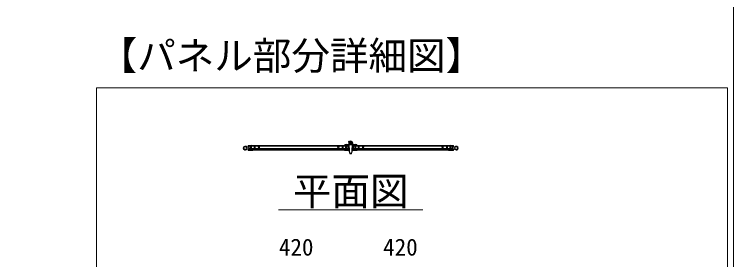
# Model space of a CAD drawing. Units: millimetres, scale not verified. Extents: x 54697 to 74822, y -14438 to 14438.
# Drawn here: x 71837 to 74822, y -6714 to -5696 of the extents above; entities that cross this region are included whole.
import ezdxf
from ezdxf.enums import TextEntityAlignment as Align

# ---------------------------------------------------------------- set-up
doc = ezdxf.new("R2010")
doc.units = ezdxf.units.MM
doc.header["$LTSCALE"] = 38
doc.linetypes.add('DASHED1', pattern=[1.8, 1.2, -0.6])
for name, color, linetype, lineweight in [('0-6_ﾎﾞﾙﾄ類', 2, 'Continuous', 18), ('0-A_図面枠', 7, 'Continuous', 18), ('0-B_寸法', 3, 'Continuous', 18), ('1-7_標準ﾊﾟﾈﾙ', 7, 'Continuous', 18), ('1-9_文字', 7, 'Continuous', 18)]:
    doc.layers.add(name, color=color, linetype=linetype, lineweight=lineweight)
doc.styles.add('ＭＳ ゴシック', font='')
doc.styles.get('ＭＳ ゴシック').set_extended_font_data('MS Gothic')

msp = doc.modelspace()

# ---------------------------------------------------------------- linework, layer by layer
at = {"layer": '0-6_ﾎﾞﾙﾄ類'}
for p, q in [((73230.03, -6234.27), (73227.15, -6229.26)), ((73235.79, -6234.27), (73230.03, -6234.27)), ((73235.79, -6224.28), (73238.67, -6229.26)), ((73238.67, -6229.26), (73235.79, -6234.27))]:
    msp.add_line(p, q, dxfattribs=at)
msp.add_lwpolyline([(73227.15, -6229.26), (73230.03, -6224.28), (73235.79, -6224.28)], dxfattribs=at)
for radius in [4.89, 3, 2.46]:
    msp.add_circle((73232.91, -6229.26), radius, dxfattribs=at)
at = {"layer": '0-A_図面枠'}
for points in [[(54697.41, -562.5), (74822.4, -562.5), (74822.4, -14437.5), (54697.41, -14437.5)], [(72177.6, -6001.17), (74797.53, -6001.17), (74797.53, -10185.84), (72177.6, -10185.84)]]:
    msp.add_lwpolyline(points, close=True, dxfattribs=at)
at = {"layer": '0-B_寸法'}
msp.add_line((72932.91, -6507.42), (73532.91, -6507.42), dxfattribs=at)
at = {"layer": '1-7_標準ﾊﾟﾈﾙ'}
for p, q in [((72836.07, -6239.76), (72807.06, -6239.76)), ((73197.06, -6239.76), (73226.07, -6239.76)), ((73227.42, -6235.77), (73207.92, -6235.77)), ((73207.92, -6235.77), (73207.92, -6237.78)), ((73232.91, -6237.78), (73207.92, -6237.78)), ((73225.95, -6222.48), (73224.24, -6224.94)), ((73224.36, -6225.63), (73225.02, -6226.11)), ((73224.42, -6229.26), (73224.42, -6235.77)), ((73225.92, -6234.09), (73225.92, -6235.77)), ((73227.36, -6222.84), (73226.64, -6222.36)), ((73232.91, -6237.78), (73257.9, -6237.78)), ((73238.4, -6235.77), (73257.9, -6235.77)), ((73268.76, -6239.76), (73239.75, -6239.76)), ((73239.9, -6234.09), (73239.9, -6235.77)), ((73241.4, -6229.26), (73241.4, -6235.77)), ((73246.92, -6235.77), (73246.92, -6237.78)), ((73257.9, -6235.77), (73257.9, -6237.78)), ((73629.75, -6239.76), (73658.76, -6239.76)), ((72806.07, -6247.53), (72804.3, -6247.53)), ((72806.07, -6253.53), (72804.3, -6253.53)), ((72806.55, -6240.27), (72806.55, -6246.51)), ((72807.57, -6246.51), (72806.55, -6246.51)), ((72806.55, -6254.52), (72806.55, -6260.76)), ((72807.57, -6254.52), (72806.55, -6254.52)), ((72807.06, -6261.27), (72824.82, -6261.27)), ((72808.05, -6245.52), (72808.05, -6241.53)), ((72808.05, -6241.53), (72810.57, -6241.53)), ((72810.57, -6259.53), (72810.57, -6241.53)), ((72811.56, -6241.26), (72811.56, -6253.56)), ((72811.56, -6241.26), (72836.55, -6241.26)), ((72811.56, -6242.46), (73221.57, -6242.46)), ((72811.56, -6252.36), (73221.57, -6252.36)), ((72811.56, -6253.56), (72841.56, -6253.56)), ((72811.56, -6255.06), (72811.56, -6259.77)), ((72811.56, -6255.06), (72828.57, -6255.06)), ((72814.44, -6255.57), (72811.56, -6258.45)), ((72811.56, -6258.57), (73221.57, -6258.57)), ((72811.56, -6259.77), (72826.32, -6259.77)), ((72818.94, -6255.57), (72815.94, -6258.57)), ((72823.44, -6255.57), (72820.44, -6258.57)), ((72827.91, -6255.57), (72824.91, -6258.57)), ((72828.57, -6255.06), (72829.05, -6254.58)), ((72832.41, -6255.57), (72829.41, -6258.57)), ((72836.91, -6255.57), (72833.91, -6258.57)), ((72836.55, -6241.26), (72836.55, -6240.27)), ((72841.38, -6255.57), (72838.38, -6258.57)), ((72838.56, -6255.06), (72841.56, -6255.06)), ((72841.56, -6253.56), (72841.56, -6255.06)), ((72845.88, -6255.57), (72842.88, -6258.57)), ((72850.38, -6255.57), (72847.38, -6258.57)), ((72854.85, -6255.57), (72851.85, -6258.57)), ((72859.35, -6255.57), (72856.35, -6258.57)), ((72863.85, -6255.57), (72860.85, -6258.57)), ((72868.32, -6255.57), (72865.32, -6258.57)), ((72872.82, -6255.57), (72869.82, -6258.57)), ((72877.32, -6255.57), (72874.32, -6258.57)), ((72881.79, -6255.57), (72878.79, -6258.57)), ((72886.29, -6255.57), (72883.29, -6258.57)), ((72890.79, -6255.57), (72887.79, -6258.57)), ((72895.26, -6255.57), (72892.26, -6258.57)), ((72899.76, -6255.57), (72896.76, -6258.57)), ((72904.26, -6255.57), (72901.26, -6258.57)), ((72908.73, -6255.57), (72905.73, -6258.57)), ((72913.23, -6255.57), (72910.23, -6258.57)), ((72917.73, -6255.57), (72914.73, -6258.57)), ((72922.2, -6255.57), (72919.2, -6258.57)), ((72926.7, -6255.57), (72923.7, -6258.57)), ((72931.2, -6255.57), (72928.2, -6258.57)), ((72935.67, -6255.57), (72932.67, -6258.57)), ((72940.17, -6255.57), (72937.17, -6258.57)), ((72944.67, -6255.57), (72941.67, -6258.57)), ((72949.14, -6255.57), (72946.14, -6258.57)), ((72953.64, -6255.57), (72950.64, -6258.57)), ((72958.14, -6255.57), (72955.14, -6258.57)), ((72962.61, -6255.57), (72959.61, -6258.57)), ((72967.11, -6255.57), (72964.11, -6258.57)), ((72971.61, -6255.57), (72968.61, -6258.57)), ((72976.08, -6255.57), (72973.08, -6258.57)), ((72980.58, -6255.57), (72977.58, -6258.57)), ((72985.08, -6255.57), (72982.08, -6258.57)), ((72989.55, -6255.57), (72986.55, -6258.57)), ((72994.05, -6255.57), (72991.05, -6258.57)), ((72998.55, -6255.57), (72995.55, -6258.57)), ((73003.02, -6255.57), (73000.02, -6258.57)), ((73007.52, -6255.57), (73004.52, -6258.57)), ((73012.02, -6255.57), (73009.02, -6258.57)), ((73016.49, -6255.57), (73013.49, -6258.57)), ((73020.99, -6255.57), (73017.99, -6258.57)), ((73025.49, -6255.57), (73022.49, -6258.57)), ((73029.96, -6255.57), (73026.96, -6258.57)), ((73034.46, -6255.57), (73031.46, -6258.57)), ((73038.96, -6255.57), (73035.96, -6258.57)), ((73043.43, -6255.57), (73040.43, -6258.57)), ((73047.93, -6255.57), (73044.93, -6258.57)), ((73052.43, -6255.57), (73049.43, -6258.57)), ((73056.9, -6255.57), (73053.9, -6258.57)), ((73061.4, -6255.57), (73058.4, -6258.57)), ((73065.9, -6255.57), (73062.9, -6258.57)), ((73070.37, -6255.57), (73067.37, -6258.57)), ((73074.87, -6255.57), (73071.87, -6258.57)), ((73079.37, -6255.57), (73076.37, -6258.57)), ((73083.84, -6255.57), (73080.84, -6258.57)), ((73088.34, -6255.57), (73085.34, -6258.57)), ((73092.84, -6255.57), (73089.84, -6258.57)), ((73097.31, -6255.57), (73094.31, -6258.57)), ((73101.81, -6255.57), (73098.81, -6258.57)), ((73106.31, -6255.57), (73103.31, -6258.57)), ((73110.78, -6255.57), (73107.78, -6258.57)), ((73115.28, -6255.57), (73112.28, -6258.57)), ((73119.78, -6255.57), (73116.78, -6258.57)), ((73124.25, -6255.57), (73121.25, -6258.57)), ((73128.75, -6255.57), (73125.75, -6258.57)), ((73133.25, -6255.57), (73130.25, -6258.57)), ((73137.72, -6255.57), (73134.72, -6258.57)), ((73142.22, -6255.57), (73139.22, -6258.57)), ((73146.72, -6255.57), (73143.72, -6258.57)), ((73151.22, -6255.57), (73148.22, -6258.57)), ((73155.69, -6255.57), (73152.69, -6258.57)), ((73160.19, -6255.57), (73157.19, -6258.57)), ((73164.69, -6255.57), (73161.69, -6258.57)), ((73169.16, -6255.57), (73166.16, -6258.57)), ((73173.66, -6255.57), (73170.66, -6258.57)), ((73178.16, -6255.57), (73175.16, -6258.57)), ((73182.63, -6255.57), (73179.63, -6258.57)), ((73187.13, -6255.57), (73184.13, -6258.57)), ((73191.63, -6255.57), (73188.63, -6258.57)), ((73221.57, -6253.56), (73191.57, -6253.56)), ((73191.57, -6253.56), (73191.57, -6255.06)), ((73194.57, -6255.06), (73191.57, -6255.06)), ((73196.1, -6255.57), (73193.1, -6258.57)), ((73196.55, -6241.26), (73196.55, -6240.27)), ((73221.57, -6241.26), (73196.55, -6241.26)), ((73200.6, -6255.57), (73197.6, -6258.57)), ((73205.1, -6255.57), (73202.1, -6258.57)), ((73204.56, -6255.06), (73204.05, -6254.58)), ((73221.57, -6255.06), (73204.56, -6255.06)), ((73209.57, -6255.57), (73206.57, -6258.57)), ((73221.57, -6259.77), (73206.81, -6259.77)), ((73226.07, -6261.27), (73208.31, -6261.27)), ((73214.07, -6255.57), (73211.07, -6258.57)), ((73218.57, -6255.57), (73215.57, -6258.57)), ((73221.57, -6257.07), (73220.04, -6258.57)), ((73221.57, -6241.26), (73221.57, -6253.56)), ((73221.57, -6255.06), (73221.57, -6259.77)), ((73222.56, -6258.51), (73222.56, -6242.52)), ((73223.07, -6242.01), (73224.57, -6242.01)), ((73224.57, -6259.02), (73223.07, -6259.02)), ((73225.05, -6242.52), (73225.05, -6247.62)), ((73225.05, -6251.79), (73225.05, -6258.51)), ((73225.56, -6246.51), (73226.55, -6246.51)), ((73225.56, -6254.52), (73226.55, -6254.52)), ((73226.52, -6249.9), (73226.7, -6249.99)), ((73226.55, -6240.27), (73226.55, -6246.51)), ((73226.55, -6254.52), (73226.55, -6260.76)), ((73227.06, -6265.47), (73227.06, -6251.79)), ((73227.96, -6251.79), (73228.08, -6265.68)), ((73237.74, -6265.68), (73237.86, -6251.79)), ((73238.76, -6251.79), (73238.76, -6265.47)), ((73239.12, -6249.99), (73239.3, -6249.9)), ((73239.27, -6240.27), (73239.27, -6246.51)), ((73240.26, -6246.51), (73239.27, -6246.51)), ((73239.27, -6254.52), (73239.27, -6260.76)), ((73240.26, -6254.52), (73239.27, -6254.52)), ((73239.75, -6261.27), (73257.51, -6261.27)), ((73240.77, -6247.62), (73240.77, -6242.52)), ((73240.77, -6258.51), (73240.77, -6251.79)), ((73241.25, -6242.01), (73242.75, -6242.01)), ((73242.75, -6259.02), (73241.25, -6259.02)), ((73243.26, -6242.52), (73243.26, -6258.51)), ((73244.25, -6241.26), (73244.25, -6253.56)), ((73244.25, -6241.26), (73269.27, -6241.26)), ((73654.26, -6242.46), (73244.25, -6242.46)), ((73654.26, -6252.36), (73244.25, -6252.36)), ((73244.25, -6253.56), (73274.25, -6253.56)), ((73244.25, -6255.06), (73244.25, -6259.77)), ((73244.25, -6255.06), (73261.26, -6255.06)), ((73244.7, -6255.57), (73244.25, -6255.99)), ((73654.26, -6258.57), (73244.25, -6258.57)), ((73244.25, -6259.77), (73259.01, -6259.77)), ((73249.17, -6255.57), (73246.17, -6258.57)), ((73253.67, -6255.57), (73250.67, -6258.57)), ((73258.17, -6255.57), (73255.17, -6258.57)), ((73262.64, -6255.57), (73259.64, -6258.57)), ((73261.26, -6255.06), (73261.77, -6254.58)), ((73267.14, -6255.57), (73264.14, -6258.57)), ((73271.64, -6255.57), (73268.64, -6258.57)), ((73269.27, -6241.26), (73269.27, -6240.27)), ((73271.25, -6255.06), (73274.25, -6255.06)), ((73276.11, -6255.57), (73273.11, -6258.57)), ((73274.25, -6253.56), (73274.25, -6255.06)), ((73280.61, -6255.57), (73277.61, -6258.57)), ((73285.11, -6255.57), (73282.11, -6258.57)), ((73289.58, -6255.57), (73286.58, -6258.57)), ((73294.08, -6255.57), (73291.08, -6258.57)), ((73298.58, -6255.57), (73295.58, -6258.57)), ((73303.05, -6255.57), (73300.05, -6258.57)), ((73307.55, -6255.57), (73304.55, -6258.57)), ((73312.05, -6255.57), (73309.05, -6258.57)), ((73316.52, -6255.57), (73313.52, -6258.57)), ((73321.02, -6255.57), (73318.02, -6258.57)), ((73325.52, -6255.57), (73322.52, -6258.57)), ((73329.99, -6255.57), (73326.99, -6258.57)), ((73334.49, -6255.57), (73331.49, -6258.57)), ((73338.99, -6255.57), (73335.99, -6258.57)), ((73343.46, -6255.57), (73340.46, -6258.57)), ((73347.96, -6255.57), (73344.96, -6258.57)), ((73352.46, -6255.57), (73349.46, -6258.57)), ((73356.93, -6255.57), (73353.93, -6258.57)), ((73361.43, -6255.57), (73358.43, -6258.57)), ((73365.93, -6255.57), (73362.93, -6258.57)), ((73370.4, -6255.57), (73367.4, -6258.57)), ((73374.9, -6255.57), (73371.9, -6258.57)), ((73379.4, -6255.57), (73376.4, -6258.57)), ((73383.87, -6255.57), (73380.87, -6258.57)), ((73388.37, -6255.57), (73385.37, -6258.57)), ((73392.87, -6255.57), (73389.87, -6258.57)), ((73397.34, -6255.57), (73394.34, -6258.57)), ((73401.84, -6255.57), (73398.84, -6258.57)), ((73406.34, -6255.57), (73403.34, -6258.57)), ((73410.81, -6255.57), (73407.81, -6258.57)), ((73415.31, -6255.57), (73412.31, -6258.57)), ((73419.81, -6255.57), (73416.81, -6258.57)), ((73424.28, -6255.57), (73421.28, -6258.57)), ((73428.78, -6255.57), (73425.78, -6258.57)), ((73433.28, -6255.57), (73430.28, -6258.57)), ((73437.75, -6255.57), (73434.75, -6258.57)), ((73442.25, -6255.57), (73439.25, -6258.57)), ((73446.75, -6255.57), (73443.75, -6258.57)), ((73451.22, -6255.57), (73448.22, -6258.57)), ((73455.72, -6255.57), (73452.72, -6258.57)), ((73460.22, -6255.57), (73457.22, -6258.57)), ((73464.69, -6255.57), (73461.69, -6258.57)), ((73469.19, -6255.57), (73466.19, -6258.57)), ((73473.69, -6255.57), (73470.69, -6258.57)), ((73478.16, -6255.57), (73475.16, -6258.57)), ((73482.66, -6255.57), (73479.66, -6258.57)), ((73487.16, -6255.57), (73484.16, -6258.57)), ((73491.63, -6255.57), (73488.63, -6258.57)), ((73496.13, -6255.57), (73493.13, -6258.57)), ((73500.63, -6255.57), (73497.63, -6258.57)), ((73505.1, -6255.57), (73502.1, -6258.57)), ((73509.6, -6255.57), (73506.6, -6258.57)), ((73514.1, -6255.57), (73511.1, -6258.57)), ((73518.57, -6255.57), (73515.57, -6258.57)), ((73523.07, -6255.57), (73520.07, -6258.57)), ((73527.57, -6255.57), (73524.57, -6258.57)), ((73532.04, -6255.57), (73529.04, -6258.57)), ((73536.54, -6255.57), (73533.54, -6258.57)), ((73541.04, -6255.57), (73538.04, -6258.57)), ((73545.51, -6255.57), (73542.51, -6258.57)), ((73550.01, -6255.57), (73547.01, -6258.57)), ((73554.51, -6255.57), (73551.51, -6258.57)), ((73558.98, -6255.57), (73555.98, -6258.57)), ((73563.48, -6255.57), (73560.48, -6258.57)), ((73567.98, -6255.57), (73564.98, -6258.57)), ((73572.45, -6255.57), (73569.45, -6258.57)), ((73576.95, -6255.57), (73573.95, -6258.57)), ((73581.45, -6255.57), (73578.45, -6258.57)), ((73585.95, -6255.57), (73582.95, -6258.57)), ((73590.42, -6255.57), (73587.42, -6258.57)), ((73594.92, -6255.57), (73591.92, -6258.57)), ((73599.42, -6255.57), (73596.42, -6258.57)), ((73603.89, -6255.57), (73600.89, -6258.57)), ((73608.39, -6255.57), (73605.39, -6258.57)), ((73612.89, -6255.57), (73609.89, -6258.57)), ((73617.36, -6255.57), (73614.36, -6258.57)), ((73621.86, -6255.57), (73618.86, -6258.57)), ((73626.36, -6255.57), (73623.36, -6258.57)), ((73654.26, -6253.56), (73624.26, -6253.56)), ((73624.26, -6253.56), (73624.26, -6255.06)), ((73627.26, -6255.06), (73624.26, -6255.06)), ((73630.83, -6255.57), (73627.83, -6258.57)), ((73629.27, -6241.26), (73629.27, -6240.27)), ((73654.26, -6241.26), (73629.27, -6241.26)), ((73635.33, -6255.57), (73632.33, -6258.57)), ((73637.25, -6255.06), (73636.77, -6254.58)), ((73639.83, -6255.57), (73636.83, -6258.57)), ((73654.26, -6255.06), (73637.25, -6255.06)), ((73654.26, -6259.77), (73639.5, -6259.77)), ((73658.76, -6261.27), (73641, -6261.27)), ((73644.3, -6255.57), (73641.3, -6258.57)), ((73648.8, -6255.57), (73645.8, -6258.57)), ((73653.3, -6255.57), (73650.3, -6258.57)), ((73654.26, -6241.26), (73654.26, -6253.56)), ((73654.26, -6255.06), (73654.26, -6259.77)), ((73655.25, -6259.53), (73655.25, -6241.53)), ((73657.77, -6241.53), (73655.25, -6241.53)), ((73657.77, -6245.52), (73657.77, -6241.53)), ((73658.25, -6246.51), (73659.27, -6246.51)), ((73658.25, -6254.52), (73659.27, -6254.52)), ((73659.27, -6240.27), (73659.27, -6246.51)), ((73659.27, -6254.52), (73659.27, -6260.76)), ((73659.75, -6247.53), (73661.52, -6247.53)), ((73659.75, -6253.53), (73661.52, -6253.53))]:
    msp.add_line(p, q, dxfattribs=at)
at = {"layer": '1-7_標準ﾊﾟﾈﾙ', "linetype": 'DASHED1'}
for p, q in [((72817.47, -6239.76), (72817.47, -6241.26)), ((72821.67, -6239.76), (72821.67, -6241.26)), ((73211.46, -6239.76), (73211.46, -6241.26)), ((73215.66, -6239.76), (73215.66, -6241.26)), ((73250.16, -6239.76), (73250.16, -6241.26)), ((73254.36, -6239.76), (73254.36, -6241.26)), ((73644.15, -6239.76), (73644.15, -6241.26)), ((73648.35, -6239.76), (73648.35, -6241.26)), ((72817.47, -6241.26), (72817.47, -6253.56)), ((72821.67, -6241.26), (72821.67, -6253.56)), ((72831.45, -6241.26), (72831.45, -6253.56)), ((72831.45, -6253.56), (72831.45, -6254.58)), ((72835.65, -6241.26), (72835.65, -6253.56)), ((72835.65, -6253.56), (72835.65, -6254.58)), ((73197.45, -6241.26), (73197.45, -6253.56)), ((73197.45, -6253.56), (73197.45, -6254.58)), ((73201.65, -6241.26), (73201.65, -6253.56)), ((73201.65, -6253.56), (73201.65, -6254.58)), ((73211.46, -6241.26), (73211.46, -6253.56)), ((73215.66, -6241.26), (73215.66, -6253.56)), ((73250.16, -6241.26), (73250.16, -6253.56)), ((73254.36, -6241.26), (73254.36, -6253.56)), ((73264.17, -6241.26), (73264.17, -6253.56)), ((73264.17, -6253.56), (73264.17, -6254.58)), ((73268.37, -6241.26), (73268.37, -6253.56)), ((73268.37, -6253.56), (73268.37, -6254.58)), ((73630.17, -6241.26), (73630.17, -6253.56)), ((73630.17, -6253.56), (73630.17, -6254.58)), ((73634.37, -6241.26), (73634.37, -6253.56)), ((73634.37, -6253.56), (73634.37, -6254.58)), ((73644.15, -6241.26), (73644.15, -6253.56)), ((73648.35, -6241.26), (73648.35, -6253.56))]:
    msp.add_line(p, q, dxfattribs=at)
at = {"layer": '1-7_標準ﾊﾟﾈﾙ'}
for points in [[(72811.56, -6259.77), (73221.57, -6259.77), (73221.57, -6240.06), (72811.56, -6240.06)], [(73223.91, -6237.78), (73207.92, -6237.78), (73207.92, -6239.76), (73223.91, -6239.76)], [(73257.9, -6237.78), (73241.91, -6237.78), (73241.91, -6239.76), (73257.9, -6239.76)], [(73654.26, -6259.77), (73244.25, -6259.77), (73244.25, -6240.06), (73654.26, -6240.06)], [(72811.56, -6253.56), (73221.57, -6253.56), (73221.57, -6241.26), (72811.56, -6241.26)], [(72811.56, -6258.57), (73221.57, -6258.57), (73221.57, -6255.57), (72811.56, -6255.57)], [(73654.26, -6253.56), (73244.25, -6253.56), (73244.25, -6241.26), (73654.26, -6241.26)], [(73654.26, -6258.57), (73244.25, -6258.57), (73244.25, -6255.57), (73654.26, -6255.57)]]:
    msp.add_lwpolyline(points, close=True, dxfattribs=at)
for points in [[(72807.57, -6254.52), (72807.57, -6259.77), (72810.57, -6259.77), (72810.57, -6241.26), (72807.57, -6241.26), (72807.57, -6246.51)], [(72808.05, -6255.51), (72808.05, -6259.53), (72810.57, -6259.53)], [(72838.56, -6255.06), (72838.05, -6254.58), (72829.05, -6254.58)], [(73194.57, -6255.06), (73195.05, -6254.58), (73204.05, -6254.58)], [(73225.56, -6254.52), (73225.56, -6259.77), (73222.56, -6259.77), (73222.56, -6241.26), (73225.56, -6241.26), (73225.56, -6246.51)], [(73240.26, -6254.52), (73240.26, -6259.77), (73243.26, -6259.77), (73243.26, -6241.26), (73240.26, -6241.26), (73240.26, -6246.51)], [(73271.25, -6255.06), (73270.77, -6254.58), (73261.77, -6254.58)], [(73627.26, -6255.06), (73627.77, -6254.58), (73636.77, -6254.58)], [(73658.25, -6254.52), (73658.25, -6259.77), (73655.25, -6259.77), (73655.25, -6241.26), (73658.25, -6241.26), (73658.25, -6246.51)], [(73657.77, -6255.51), (73657.77, -6259.53), (73655.25, -6259.53)]]:
    msp.add_lwpolyline(points, dxfattribs=at)
for centre, radius in [((73232.91, -6229.26), 8.49), ((73232.91, -6229.26), 8.01), ((72795.06, -6250.53), 5.49), ((72851.55, -6247.41), 3), ((72851.55, -6247.41), 3), ((73181.55, -6247.41), 3), ((73181.55, -6247.41), 3), ((73284.27, -6247.41), 3), ((73284.27, -6247.41), 3), ((73614.27, -6247.41), 3), ((73614.27, -6247.41), 3), ((73670.76, -6250.53), 5.49)]:
    msp.add_circle(centre, radius, dxfattribs=at)
for centre, radius, start, end in [((72807.06, -6240.27), 0.51, 90, 180), ((72819.57, -6247.26), 8.49, 61.928, 118.072), ((72836.07, -6240.27), 0.51, 0, 90), ((73197.06, -6240.27), 0.51, 90, 180), ((73213.56, -6243.27), 8.49, 61.928, 118.072), ((73224.63, -6225.21), 0.51, 145, 235), ((73226.37, -6222.75), 0.51, 55, 145), ((73226.07, -6240.27), 0.51, 0, 90), ((73239.75, -6240.27), 0.51, 90, 180), ((73252.26, -6243.27), 8.49, 61.928, 118.072), ((73268.76, -6240.27), 0.51, 0, 90), ((73629.75, -6240.27), 0.51, 90, 180), ((73646.25, -6247.26), 8.49, 61.928, 118.072), ((73658.76, -6240.27), 0.51, 0, 90), ((72795.06, -6250.53), 8.49, 28.437, 331.563), ((72804.3, -6245.52), 2.01, 208.437, 270), ((72804.3, -6255.51), 2.01, 90, 151.563), ((72806.07, -6245.52), 2.01, 270, 0), ((72806.07, -6255.51), 2.01, 0, 90), ((72807.06, -6260.76), 0.51, 180, 270), ((72824.82, -6259.77), 1.5, 270, 0), ((72833.55, -6247.08), 8.49, 241.928, 298.072), ((73199.55, -6247.08), 8.49, 241.928, 298.072), ((73208.31, -6259.77), 1.5, 180, 270), ((73223.07, -6242.52), 0.51, 90, 180), ((73223.07, -6258.51), 0.51, 180, 270), ((73224.57, -6242.52), 0.51, 0, 90), ((73224.57, -6258.51), 0.51, 270, 0), ((73227.57, -6247.62), 2.49, 180, 245.323), ((73226.07, -6251.79), 0.99, 0.323, 180), ((73226.07, -6260.76), 0.51, 270, 0), ((73226.07, -6251.79), 1.92, 0, 70.063), ((73239.06, -6265.26), 12, 181.045, 220.133), ((73239.06, -6265.26), 11.01, 182.206, 220.354), ((73226.76, -6265.26), 11.01, 319.646, 357.794), ((73226.76, -6265.26), 12, 319.867, 358.955), ((73239.75, -6251.79), 1.92, 109.937, 180), ((73239.75, -6251.79), 0.99, 0, 179.677), ((73239.75, -6260.76), 0.51, 180, 270), ((73238.25, -6247.62), 2.49, 294.677, 0), ((73241.25, -6242.52), 0.51, 90, 180), ((73241.25, -6258.51), 0.51, 180, 270), ((73242.75, -6242.52), 0.51, 0, 90), ((73242.75, -6258.51), 0.51, 270, 0), ((73257.51, -6259.77), 1.5, 270, 0), ((73266.27, -6247.08), 8.49, 241.928, 298.072), ((73632.27, -6247.08), 8.49, 241.928, 298.072), ((73641, -6259.77), 1.5, 180, 270), ((73659.75, -6245.52), 2.01, 180, 270), ((73659.75, -6255.51), 2.01, 90, 180), ((73658.76, -6260.76), 0.51, 270, 0), ((73661.52, -6245.52), 2.01, 270, 331.563), ((73661.52, -6255.51), 2.01, 28.437, 90), ((73670.76, -6250.53), 8.49, 208.437, 151.563), ((73232.91, -6270.6), 3.84, 218.458, 321.542), ((73232.91, -6270.66), 2.82, 218.097, 321.903)]:
    msp.add_arc(centre, radius, start, end, dxfattribs=at)

# ---------------------------------------------------------------- texts
at = {"layer": '0-B_寸法', "style": 'ＭＳ ゴシック'}
for p in [(72934.74, -6718.11), (73367.43, -6718.11)]:
    msp.add_text('420', height=70.38, dxfattribs=at).set_placement(p, align=Align.BOTTOM_LEFT)
at = {"layer": '1-9_文字', "style": 'ＭＳ ゴシック'}
for s, p in [('【パネル部分詳細図】', (72186.63, -5960.79)), ('平面図', (72992.91, -6523.41))]:
    msp.add_text(s, height=117.3, dxfattribs=at).set_placement(p, align=Align.BOTTOM_LEFT)

doc.saveas('drawing.dxf')
